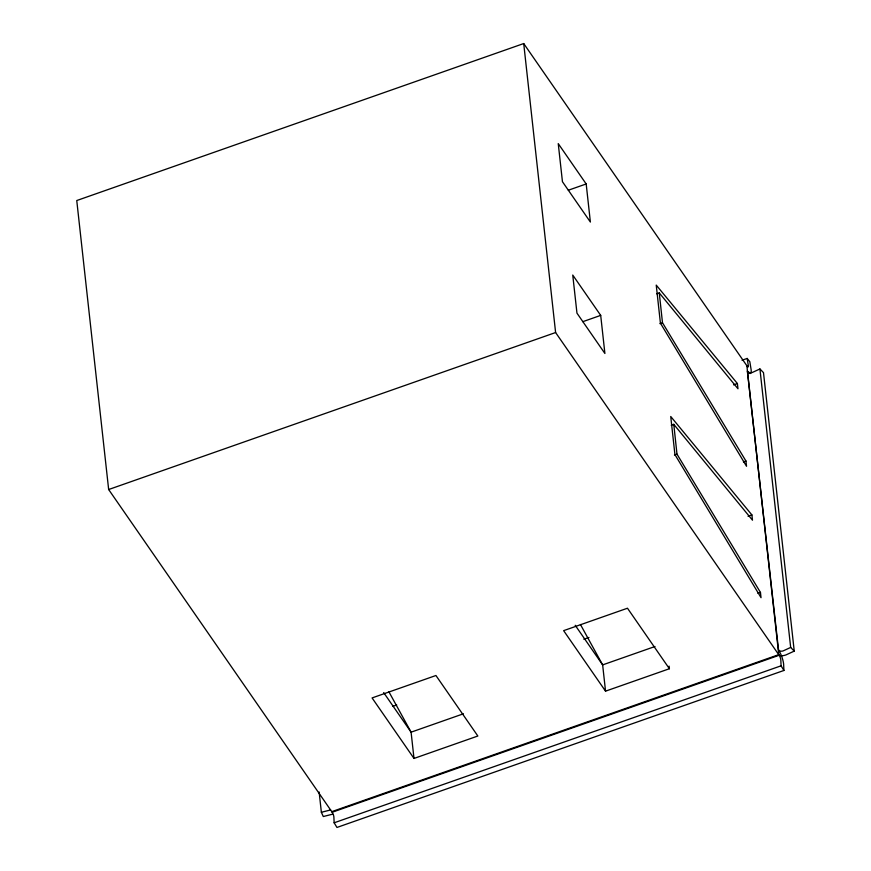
<?xml version="1.0" encoding="UTF-8"?>
<svg xmlns="http://www.w3.org/2000/svg" width="871" height="871" viewBox="0 0 871 871"><rect width="100%" height="100%" fill="white"/><g stroke="black" fill="none" stroke-linecap="round" stroke-linejoin="round"><path stroke-width="1.31" d="M780.59 655.809A10.496 6.87 -6.3 0 0 785.936 654.938L794.243 651.116L763.497 372.636L759.926 368.966L752.402 372.429A3.495 2.286 -6.3 0 1 747.808 371.536L747.34 371.057L778.554 650.016A10.496 2.646 70.6 0 1 783.617 663.942L783.911 670.463L336.968 827.45L334.137 822.801L333.876 816.9A3.495 0.882 70.6 0 0 332.189 812.251L331.818 811.641L778.761 654.654L746.883 365.853L747.231 366.277A3.495 0.882 70.6 0 0 748.341 365.668L747.155 358.438L742.038 360.235M794.243 651.116L790.672 647.436L783.149 650.909A3.495 2.286 -6.3 0 1 778.554 650.016M747.231 366.277L523.711 43.55L76.757 200.537L108.657 489.524L332.189 812.251L779.142 655.264A3.495 0.882 70.6 0 1 780.819 659.913L781.091 665.814L783.911 670.463M568.306 190.237L586.183 183.966L590.386 222.051L562.448 181.712L558.246 143.617L586.183 183.966M656.712 293.81L659.271 292.917L737.977 388.771L737.389 383.523L656.233 285.1L660.425 323.185L746.534 466.279L745.946 461.02L662.483 322.738L659.271 292.917M582.819 321.671L600.696 315.389L604.899 353.484L576.961 313.146L572.748 275.051L600.696 315.389M108.657 489.524L555.611 332.537L779.142 655.264L778.761 654.654M659.924 323.631L662.483 322.738M733.556 384.862L737.389 383.523M671.225 425.222L673.773 424.329L752.479 520.183L751.902 514.935L670.735 416.501L674.927 454.597L761.036 597.68L760.459 592.432L676.985 454.139L673.773 424.329M674.437 455.043L676.985 454.139M743.399 461.913L745.946 461.02M748.069 516.274L751.902 514.935M392.875 706.337L396.719 704.987M583.842 639.26L588.97 637.463M757.901 593.325L760.459 592.432M463.448 713.785L411.09 732.173L383.665 692.565M655.003 646.5L602.645 664.889L575.208 625.28M413.997 758.445L477.841 736.017L435.935 675.504L372.08 697.932L413.997 758.445L411.09 732.173L388.891 691.77M669.396 668.732L627.479 608.219L563.635 630.648L605.541 691.16L669.396 668.732L669.102 666.108M334.137 822.801L781.091 665.814M319.134 792L321.366 812.284L329.815 810.139A3.495 2.286 -6.3 0 0 330.588 809.78M332.602 814.178L323.293 816.53L321.366 812.284M747.155 358.438L749.822 361.726L751.129 369.707A10.496 2.646 70.6 0 1 750.519 373.507M580.434 624.485L602.645 664.889L605.541 691.16M759.926 368.966L790.672 647.436M523.711 43.55L555.611 332.537M749.789 373.507A10.496 2.646 70.6 0 1 747.808 371.536"/></g></svg>
